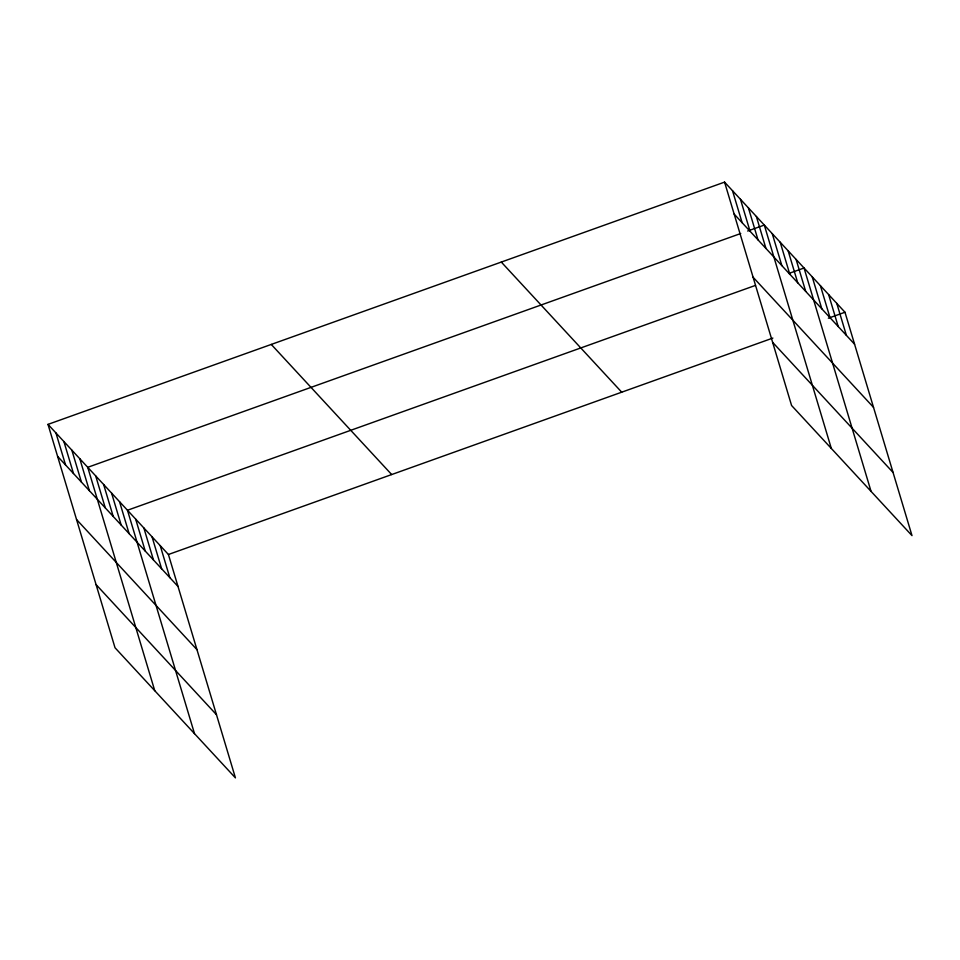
<?xml version="1.0" encoding="UTF-8"?>
<svg xmlns="http://www.w3.org/2000/svg" width="960" height="960" viewBox="0 0 960 960"><rect width="100%" height="100%" fill="white"/><g stroke="black" fill="none" stroke-linecap="round" stroke-linejoin="round"><path stroke-width="1.44" d="M48 424.38L168.42 554.496L235.428 777.876L115.02 647.76L48 424.38L724.572 182.124L844.98 312.24L912 535.62L791.58 405.504L724.572 182.124M740.736 233.508L87.732 467.316L154.752 690.696M747.66 231.024L764.304 225.072L831.324 448.44M755.508 285.384L127.476 510.252L194.496 733.632M788.784 273.468L804.048 268.008L871.056 491.388M168.42 554.496L772.872 338.064M828.348 318.204L844.98 312.24M734.16 214.092L854.58 344.22M753.108 277.26L873.528 407.376M772.632 342.336L893.052 472.464M501.3 262.068L621.72 392.184M271.272 344.436L391.68 474.552M57.588 456.348L178.008 586.464M76.536 519.516L196.956 649.632M96.072 584.592L216.48 714.708M836.796 303.396L846.384 335.364M828.612 294.552L838.2 326.52M820.416 285.696L830.016 317.676M812.232 276.852L821.82 308.82M796.092 259.416L805.692 291.384M788.148 250.824L797.736 282.804M780.204 242.244L789.792 274.212M772.248 233.652L781.848 265.62M756.36 216.48L765.948 248.448M748.416 207.888L758.004 239.856M740.46 199.308L750.06 231.276M732.516 190.716L742.104 222.684M160.224 545.652L169.812 577.62M152.04 536.796L161.628 568.764M143.856 527.952L153.444 559.92M135.66 519.108L145.248 551.076M119.532 501.672L129.12 533.64M111.576 493.08L121.176 525.048M103.632 484.488L113.22 516.456M95.688 475.908L105.276 507.876M79.788 458.724L89.376 490.704M71.844 450.144L81.432 482.112M63.9 441.552L73.488 473.52M55.944 432.96L65.544 464.94"/></g></svg>
